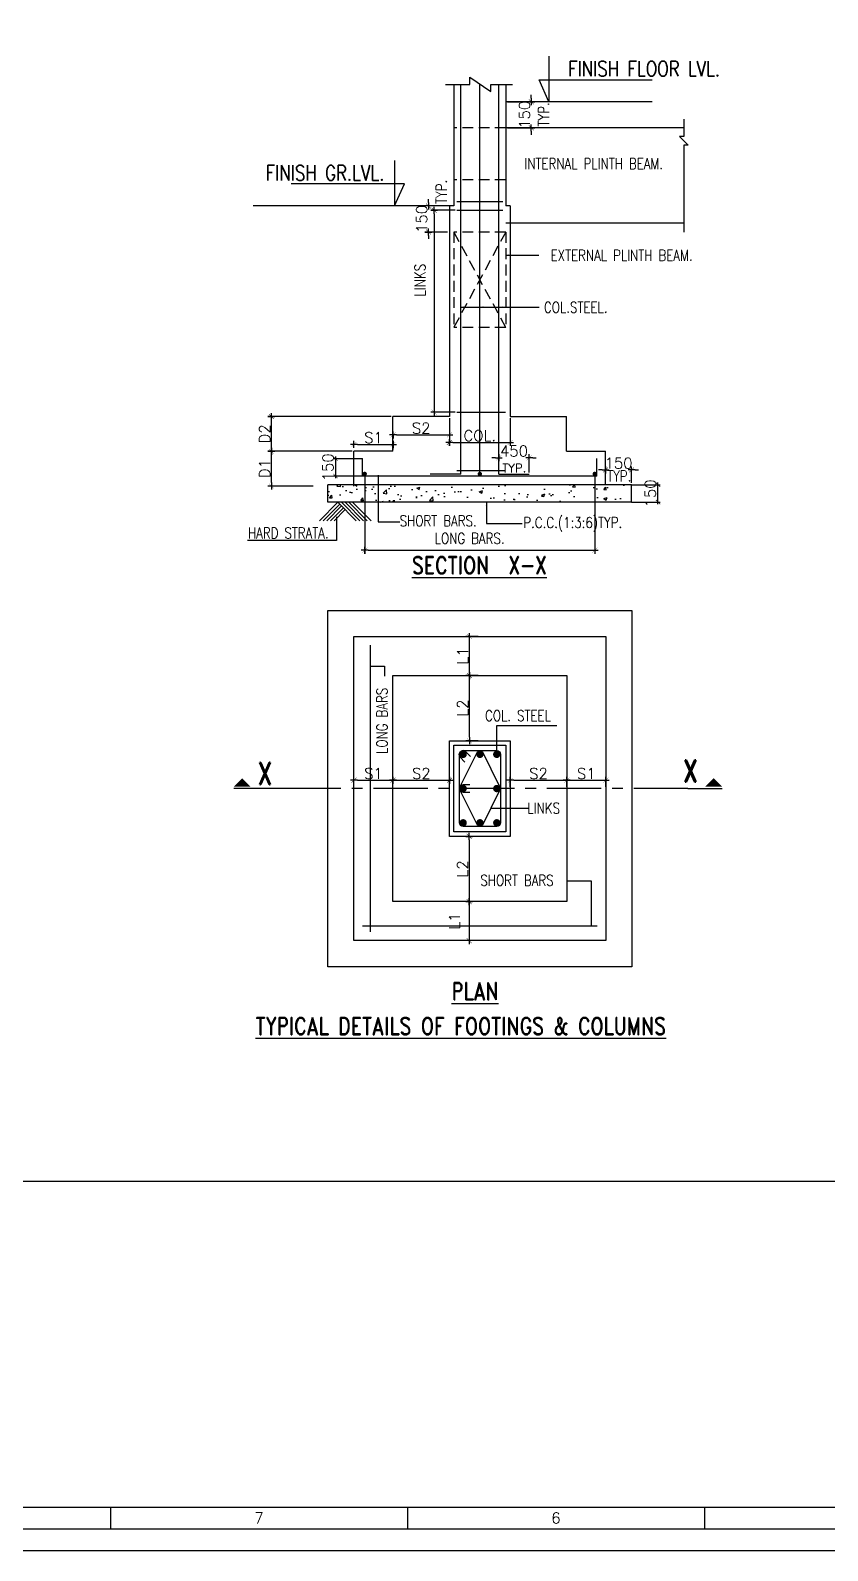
# Model space of a CAD drawing. Extents: x -135417 to 231627, y -456934 to -124458.
# Drawn here: x -26138 to -7760, y -269636 to -234611 of the extents above; entities that cross this region are included whole.
import ezdxf
from ezdxf.enums import TextEntityAlignment as Align

# ---------------------------------------------------------------- set-up
doc = ezdxf.new("R2010")
doc.units = 0
doc.header["$LTSCALE"] = 1000
doc.header["$MEASUREMENT"] = 0
doc.linetypes.add('CENTER', pattern=[2, 1.25, -0.25, 0.25, -0.25])
doc.linetypes.add('HIDDEN', pattern=[0.375, 0.25, -0.125])
doc.layers.get('0').update_dxf_attribs({"linetype": 'CONTINUOUS'})
doc.layers.get('DEFPOINTS').update_dxf_attribs({"linetype": 'CONTINUOUS'})
for name, color, linetype in [('CEN', 8, 'CENTER'), ('CENLI', 8, 'CONTINUOUS'), ('COL', 2, 'CONTINUOUS'), ('CONCRE', 253, 'CONTINUOUS'), ('DIM', 9, 'CONTINUOUS'), ('ECPL', 5, 'CONTINUOUS'), ('FOOT', 4, 'CONTINUOUS'), ('REBAR', 6, 'CONTINUOUS'), ('RING', 4, 'CONTINUOUS'), ('SECT', 6, 'CONTINUOUS'), ('STEEL', 6, 'CONTINUOUS'), ('TXT', 4, 'CONTINUOUS'), ('TXT1', 2, 'CONTINUOUS')]:
    doc.layers.add(name, color=color, linetype=linetype)
doc.styles.add('RO', font='romans.shx', dxfattribs={"width": 0.8, "height": 250})
doc.styles.add('ROMAND', font='romand.shx')
doc.styles.add('ROMANS', font='r.shx', dxfattribs={"height": 250})
doc.styles.add('STYLE1', font='romans.shx', dxfattribs={"height": 150})
doc.dimstyles.new('1', dxfattribs={"dimtxt": 150, "dimasz": 100, "dimexe": 50, "dimexo": 50, "dimgap": 50, "dimtad": 1, "dimdec": 0, "dimzin": 1, "dimtxsty": 'STYLE1', "dimblk1": 'ARCHTICK', "dimblk2": 'ARCHTICK', "dimsah": 1, "dimcen": 0, "dimdle": 50, "dimclrd": 7, "dimclre": 7, "dimclrt": 7, "dimazin": 3, "dimtfac": 1, "dimtdec": 0, "dimtofl": 0, "dimtmove": 0, "dimatfit": 3, "dimtolj": 1, "dimtzin": 1})
doc.dimstyles.new('INT', dxfattribs={"dimtxt": 200, "dimasz": 80, "dimexe": 80, "dimexo": 40, "dimgap": 30, "dimtad": 1, "dimdec": 0, "dimzin": 0, "dimtxsty": 'ROMANS', "dimblk": 'DIMTICK', "dimblk1": 'DIMTICK', "dimblk2": 'DIMTICK', "dimsah": 1, "dimcen": -0.25, "dimclrd": 7, "dimclre": 7, "dimclrt": 4, "dimazin": 3, "dimtfac": 1, "dimtdec": 0, "dimtix": 1, "dimtofl": 0, "dimtmove": 0, "dimatfit": 3, "dimtolj": 1, "dimtzin": 0})
doc.dimstyles.new('INT25', dxfattribs={"dimscale": 0, "dimtxt": 150, "dimasz": 80, "dimexe": 100, "dimexo": 100, "dimgap": 100, "dimtad": 1, "dimdec": 0, "dimzin": 1, "dimtxsty": 'RO', "dimblk": 'DIMTICK', "dimcen": -100, "dimclrd": 5, "dimclre": 5, "dimclrt": 4, "dimazin": 3, "dimtfac": 1, "dimtdec": 0, "dimtix": 1, "dimtofl": 0, "dimtmove": 0, "dimatfit": 3, "dimtolj": 1, "dimtzin": 0})
doc.dimstyles.new('NEW', dxfattribs={"dimtxt": 250, "dimasz": 100, "dimexe": 50, "dimexo": 0.03, "dimgap": 50, "dimtad": 1, "dimdec": 0, "dimrnd": 1e-05, "dimzin": 0, "dimtxsty": 'ROMANS', "dimblk": 'ARCHTICK', "dimblk1": 'ARCHTICK', "dimblk2": 'ARCHTICK', "dimsah": 1, "dimcen": 0, "dimdle": 50, "dimclrd": 7, "dimclre": 7, "dimclrt": 4, "dimazin": 3, "dimtfac": 1, "dimtdec": 0, "dimtofl": 0, "dimtmove": 0, "dimatfit": 3, "dimtolj": 1, "dimtzin": 0})

# ---------------------------------------------------------------- blocks, each defined once
blk = doc.blocks.new('DIMTICK')
for p, q in [((-1, 0), (1, 0)), ((0, 1), (0, -1))]:
    blk.add_line(p, q)
at = {"color": 2, "const_width": 0.1}
blk.add_lwpolyline([(0.71, 0.71), (-0.71, -0.71)], dxfattribs=at)
blk = doc.blocks.new('*D344')
at = {"color": 7, "linetype": 'BYBLOCK'}
for p, q in [((-16456, -253180), (-16745, -253180)), ((-16665, -253260), (-16665, -254603)), ((-16456, -254683), (-16745, -254683))]:
    blk.add_line(p, q, dxfattribs=at)
at = {"layer": 'DEFPOINTS', "color": 0, "linetype": 'BYBLOCK'}
for p in [(-16416, -253180), (-16665, -254683), (-16416, -254683)]:
    blk.add_point(p, dxfattribs=at)
at = {"color": 7, "linetype": 'BYBLOCK', "xscale": 80, "yscale": 80, "zscale": 80}
for p, rotation in [((-16665, -253180), 90), ((-16665, -254683), 270)]:
    blk.add_blockref('DIMTICK', p, dxfattribs=dict(at, rotation=rotation))
at = {"color": 4, "linetype": 'BYBLOCK', "insert": (-16820, -253931), "char_height": 250, "attachment_point": 5, "rotation": 90, "style": 'ROMANS'}
blk.add_mtext('\\A1;L2', dxfattribs=at)
blk = doc.blocks.new('_ARCHTICK')
at = {"color": 0, "linetype": 'BYBLOCK', "const_width": 0.15}
blk.add_lwpolyline([(-0.5, -0.5), (0.5, 0.5)], dxfattribs=at)
blk = doc.blocks.new('*D473')
at = {"color": 5, "linetype": 'BYBLOCK'}
for p, q in [((9743, -220351), (9743, -220853)), ((11424, -220351), (11424, -220853)), ((9823, -220753), (11344, -220753)), ((-6215, -255019), (-6215, -257061)), ((-496, -255019), (-496, -257061)), ((-6135, -256961), (-576, -256961))]:
    blk.add_line(p, q, dxfattribs=at)
at = {"color": 7, "linetype": 'BYBLOCK'}
for p, q in [((-19104, -244428), (-19104, -244928)), ((-18479, -244478), (-19154, -244478)), ((-18479, -244878), (-19154, -244878))]:
    blk.add_line(p, q, dxfattribs=at)
at = {"layer": 'DEFPOINTS', "color": 0, "linetype": 'BYBLOCK'}
for p in [(9743, -220251), (11424, -220251), (11424, -220753), (-18479, -244478), (-19104, -244878), (-18479, -244878), (-6215, -254919), (-496, -254919), (-496, -256961)]:
    blk.add_point(p, dxfattribs=at)
at = {"color": 5, "linetype": 'BYBLOCK', "xscale": 80, "yscale": 80, "zscale": 80, "rotation": 180}
for p in [(9743, -220753), (-6215, -256961)]:
    blk.add_blockref('DIMTICK', p, dxfattribs=at)
at = {"color": 5, "linetype": 'BYBLOCK', "xscale": 80, "yscale": 80, "zscale": 80}
for p in [(11424, -220753), (-496, -256961)]:
    blk.add_blockref('DIMTICK', p, dxfattribs=at)
at = {"color": 7, "linetype": 'BYBLOCK', "xscale": 100, "yscale": 100, "zscale": 100}
for p, rotation in [((-19104, -244478), 90), ((-19104, -244878), 270)]:
    blk.add_blockref('_ARCHTICK', p, dxfattribs=dict(at, rotation=rotation))
at = {"color": 4, "linetype": 'BYBLOCK', "insert": (10583, -220528), "char_height": 250, "attachment_point": 5, "style": 'RO'}
blk.add_mtext('\\A1;420', dxfattribs=at)
at = {"color": 4, "linetype": 'BYBLOCK', "insert": (-19279, -244678), "char_height": 250, "attachment_point": 5, "rotation": 90, "style": 'ROMANS'}
blk.add_mtext('\\A1;150', dxfattribs=at)
blk = doc.blocks.new('*D365')
at = {"color": 7, "linetype": 'BYBLOCK'}
for p, q in [((-15814, -254683), (-16103, -254683)), ((-16023, -254763), (-16023, -255503)), ((-15814, -255583), (-16103, -255583))]:
    blk.add_line(p, q, dxfattribs=at)
at = {"layer": 'DEFPOINTS', "color": 0, "linetype": 'BYBLOCK'}
for p in [(-15774, -254683), (-16023, -255583), (-15774, -255583)]:
    blk.add_point(p, dxfattribs=at)
at = {"color": 7, "linetype": 'BYBLOCK', "xscale": 80, "yscale": 80, "zscale": 80}
for p, rotation in [((-16023, -254683), 90), ((-16023, -255583), 270)]:
    blk.add_blockref('DIMTICK', p, dxfattribs=dict(at, rotation=rotation))
at = {"color": 4, "linetype": 'BYBLOCK', "insert": (-16363, -255133), "char_height": 250, "attachment_point": 5, "rotation": 90, "style": 'ROMANS'}
blk.add_mtext('\\A1;L1', dxfattribs=at)
blk = doc.blocks.new('*D474')
at = {"color": 5, "linetype": 'BYBLOCK'}
for p, q in [((18546, -220351), (18546, -220853)), ((20227, -220351), (20227, -220853)), ((18626, -220753), (20147, -220753)), ((-257, -253658), (799, -253658)), ((699, -253738), (699, -254978)), ((343, -255058), (799, -255058))]:
    blk.add_line(p, q, dxfattribs=at)
at = {"color": 7, "linetype": 'BYBLOCK'}
for p, q in [((-12279, -245078), (-11621, -245078)), ((-11671, -245528), (-11671, -245028)), ((-12279, -245478), (-11621, -245478))]:
    blk.add_line(p, q, dxfattribs=at)
at = {"layer": 'DEFPOINTS', "color": 0, "linetype": 'BYBLOCK'}
for p in [(18546, -220251), (20227, -220251), (20227, -220753), (-12279, -245078), (-11671, -245078), (-12279, -245478), (-357, -253658), (243, -255058), (699, -255058)]:
    blk.add_point(p, dxfattribs=at)
at = {"color": 5, "linetype": 'BYBLOCK', "xscale": 80, "yscale": 80, "zscale": 80}
for p, rotation in [((18546, -220753), 180), ((699, -253658), 90), ((699, -255058), 270)]:
    blk.add_blockref('DIMTICK', p, dxfattribs=dict(at, rotation=rotation))
blk.add_blockref('DIMTICK', (20227, -220753), dxfattribs=at)
at = {"color": 7, "linetype": 'BYBLOCK', "xscale": 100, "yscale": 100, "zscale": 100}
for p, rotation in [((-11671, -245078), 90), ((-11671, -245478), 270)]:
    blk.add_blockref('_ARCHTICK', p, dxfattribs=dict(at, rotation=rotation))
at = {"color": 4, "linetype": 'BYBLOCK', "insert": (19386, -220528), "char_height": 250, "attachment_point": 5, "style": 'RO'}
blk.add_mtext('\\A1;420', dxfattribs=at)
at = {"color": 4, "linetype": 'BYBLOCK', "char_height": 250, "attachment_point": 5, "rotation": 90}
for s, insert, style in [('\\A1;150', (-11846, -245278), 'ROMANS'), ('\\A1;D', (474, -254358), 'RO')]:
    blk.add_mtext(s, dxfattribs=dict(at, insert=insert, style=style))
blk = doc.blocks.new('*D374')
at = {"color": 7, "linetype": 'BYBLOCK'}
for p, q in [((-16349, -238756), (-16910, -238756)), ((-16830, -238836), (-16830, -243328)), ((-16349, -243408), (-16910, -243408))]:
    blk.add_line(p, q, dxfattribs=at)
at = {"layer": 'DEFPOINTS', "color": 0, "linetype": 'BYBLOCK'}
for p in [(-16309, -238756), (-16830, -243408), (-16309, -243408)]:
    blk.add_point(p, dxfattribs=at)
at = {"color": 7, "linetype": 'BYBLOCK', "xscale": 80, "yscale": 80, "zscale": 80}
for p, rotation in [((-16830, -238756), 90), ((-16830, -243408), 270)]:
    blk.add_blockref('DIMTICK', p, dxfattribs=dict(at, rotation=rotation))
at = {"color": 4, "linetype": 'BYBLOCK', "insert": (-16985, -241082), "char_height": 250, "attachment_point": 5, "rotation": 90, "style": 'ROMANS'}
blk.add_mtext('\\A1;\\Fromans.shx; ', dxfattribs=at)
blk = doc.blocks.new('*D399')
at = {"color": 7, "linetype": 'BYBLOCK'}
for p, q in [((-16456, -249475), (-16739, -249475)), ((-16659, -250897), (-16659, -249555)), ((-16456, -250977), (-16739, -250977))]:
    blk.add_line(p, q, dxfattribs=at)
at = {"layer": 'DEFPOINTS', "color": 0, "linetype": 'BYBLOCK'}
for p in [(-16659, -249475), (-16416, -249475), (-16416, -250977)]:
    blk.add_point(p, dxfattribs=at)
at = {"color": 7, "linetype": 'BYBLOCK', "xscale": 80, "yscale": 80, "zscale": 80}
for p, rotation in [((-16659, -249475), 90), ((-16659, -250977), 270)]:
    blk.add_blockref('DIMTICK', p, dxfattribs=dict(at, rotation=rotation))
at = {"color": 4, "linetype": 'BYBLOCK', "insert": (-16814, -250226), "char_height": 250, "attachment_point": 5, "rotation": 90, "style": 'ROMANS'}
blk.add_mtext('\\A1;L2', dxfattribs=at)
blk = doc.blocks.new('*D400')
at = {"color": 7, "linetype": 'BYBLOCK'}
for p, q in [((-18421, -251926), (-18421, -251966)), ((-18341, -251886), (-17196, -251886)), ((-17116, -251926), (-17116, -251966))]:
    blk.add_line(p, q, dxfattribs=at)
at = {"layer": 'DEFPOINTS', "color": 0, "linetype": 'BYBLOCK'}
for p in [(-18421, -251886), (-17116, -251886), (-17116, -251886)]:
    blk.add_point(p, dxfattribs=at)
at = {"color": 7, "linetype": 'BYBLOCK', "xscale": 80, "yscale": 80, "zscale": 80, "rotation": 180}
blk.add_blockref('DIMTICK', (-18421, -251886), dxfattribs=at)
at = {"color": 7, "linetype": 'BYBLOCK', "xscale": 80, "yscale": 80, "zscale": 80}
blk.add_blockref('DIMTICK', (-17116, -251886), dxfattribs=at)
at = {"color": 4, "linetype": 'BYBLOCK', "insert": (-17768, -251731), "char_height": 250, "attachment_point": 5, "style": 'ROMANS'}
blk.add_mtext('\\A1;S2', dxfattribs=at)
blk = doc.blocks.new('*D401')
at = {"color": 7, "linetype": 'BYBLOCK'}
for p, q in [((-15716, -252039), (-15716, -251808)), ((-14416, -252039), (-14416, -251808)), ((-15636, -251888), (-14496, -251888))]:
    blk.add_line(p, q, dxfattribs=at)
at = {"layer": 'DEFPOINTS', "color": 0, "linetype": 'BYBLOCK'}
for p in [(-15716, -252079), (-14416, -251888), (-14416, -252079)]:
    blk.add_point(p, dxfattribs=at)
at = {"color": 7, "linetype": 'BYBLOCK', "xscale": 80, "yscale": 80, "zscale": 80, "rotation": 180}
blk.add_blockref('DIMTICK', (-15716, -251888), dxfattribs=at)
at = {"color": 7, "linetype": 'BYBLOCK', "xscale": 80, "yscale": 80, "zscale": 80}
blk.add_blockref('DIMTICK', (-14416, -251888), dxfattribs=at)
at = {"color": 4, "linetype": 'BYBLOCK', "insert": (-15066, -251733), "char_height": 250, "attachment_point": 5, "style": 'ROMANS'}
blk.add_mtext('\\A1;S2', dxfattribs=at)
blk = doc.blocks.new('*D402')
at = {"color": 7, "linetype": 'BYBLOCK'}
for p, q in [((-14416, -252039), (-14416, -251808)), ((-13516, -252039), (-13516, -251808)), ((-14336, -251888), (-13596, -251888))]:
    blk.add_line(p, q, dxfattribs=at)
at = {"layer": 'DEFPOINTS', "color": 0, "linetype": 'BYBLOCK'}
for p in [(-14416, -252079), (-13516, -251888), (-13516, -252079)]:
    blk.add_point(p, dxfattribs=at)
at = {"color": 7, "linetype": 'BYBLOCK', "xscale": 80, "yscale": 80, "zscale": 80, "rotation": 180}
blk.add_blockref('DIMTICK', (-14416, -251888), dxfattribs=at)
at = {"color": 7, "linetype": 'BYBLOCK', "xscale": 80, "yscale": 80, "zscale": 80}
blk.add_blockref('DIMTICK', (-13516, -251888), dxfattribs=at)
at = {"color": 4, "linetype": 'BYBLOCK', "insert": (-13966, -251733), "char_height": 250, "attachment_point": 5, "style": 'ROMANS'}
blk.add_mtext('\\A1;S1', dxfattribs=at)
blk = doc.blocks.new('*D403')
at = {"color": 7, "linetype": 'BYBLOCK'}
for p, q in [((-19321, -252039), (-19321, -251806)), ((-18421, -252039), (-18421, -251806)), ((-19241, -251886), (-18501, -251886))]:
    blk.add_line(p, q, dxfattribs=at)
at = {"layer": 'DEFPOINTS', "color": 0, "linetype": 'BYBLOCK'}
for p in [(-19321, -252079), (-18421, -251886), (-18421, -252079)]:
    blk.add_point(p, dxfattribs=at)
at = {"color": 7, "linetype": 'BYBLOCK', "xscale": 80, "yscale": 80, "zscale": 80, "rotation": 180}
blk.add_blockref('DIMTICK', (-19321, -251886), dxfattribs=at)
at = {"color": 7, "linetype": 'BYBLOCK', "xscale": 80, "yscale": 80, "zscale": 80}
blk.add_blockref('DIMTICK', (-18421, -251886), dxfattribs=at)
at = {"color": 4, "linetype": 'BYBLOCK', "insert": (-18871, -251731), "char_height": 250, "attachment_point": 5, "style": 'ROMANS'}
blk.add_mtext('\\A1;S1', dxfattribs=at)
blk = doc.blocks.new('*D404')
at = {"color": 7, "linetype": 'BYBLOCK'}
for p, q in [((-16458, -248575), (-16739, -248575)), ((-16659, -249395), (-16659, -248655)), ((-16456, -249475), (-16739, -249475))]:
    blk.add_line(p, q, dxfattribs=at)
at = {"layer": 'DEFPOINTS', "color": 0, "linetype": 'BYBLOCK'}
for p in [(-16659, -248575), (-16418, -248575), (-16416, -249475)]:
    blk.add_point(p, dxfattribs=at)
at = {"color": 7, "linetype": 'BYBLOCK', "xscale": 80, "yscale": 80, "zscale": 80}
for p, rotation in [((-16659, -248575), 90), ((-16659, -249475), 270)]:
    blk.add_blockref('DIMTICK', p, dxfattribs=dict(at, rotation=rotation))
at = {"color": 4, "linetype": 'BYBLOCK', "insert": (-16814, -249025), "char_height": 250, "attachment_point": 5, "rotation": 90, "style": 'ROMANS'}
blk.add_mtext('\\A1;L1', dxfattribs=at)
blk = doc.blocks.new('*D417')
at = {"color": 7, "linetype": 'BYBLOCK'}
for p, q in [((-18431, -244894), (-18431, -246667)), ((-13129, -244894), (-13129, -246667)), ((-18351, -246587), (-13209, -246587))]:
    blk.add_line(p, q, dxfattribs=at)
at = {"layer": 'DEFPOINTS', "color": 0, "linetype": 'BYBLOCK'}
for p in [(-18431, -244854), (-13129, -244854), (-13129, -246587)]:
    blk.add_point(p, dxfattribs=at)
at = {"color": 7, "linetype": 'BYBLOCK', "xscale": 80, "yscale": 80, "zscale": 80, "rotation": 180}
blk.add_blockref('DIMTICK', (-18431, -246587), dxfattribs=at)
at = {"color": 7, "linetype": 'BYBLOCK', "xscale": 80, "yscale": 80, "zscale": 80}
blk.add_blockref('DIMTICK', (-13129, -246587), dxfattribs=at)
at = {"color": 4, "linetype": 'BYBLOCK', "insert": (-15780, -246432), "char_height": 250, "attachment_point": 5, "style": 'ROMANS'}
blk.add_mtext('\\A1;\\Fromans.shx; ', dxfattribs=at)
blk = doc.blocks.new('*D418')
at = {"color": 7, "linetype": 'BYBLOCK'}
for p, q in [((-16479, -243548), (-16479, -244185)), ((-15079, -243548), (-15079, -244185)), ((-16399, -244105), (-15159, -244105))]:
    blk.add_line(p, q, dxfattribs=at)
at = {"layer": 'DEFPOINTS', "color": 0, "linetype": 'BYBLOCK'}
for p in [(-16479, -243508), (-15079, -243508), (-15079, -244105)]:
    blk.add_point(p, dxfattribs=at)
at = {"color": 7, "linetype": 'BYBLOCK', "xscale": 80, "yscale": 80, "zscale": 80, "rotation": 180}
blk.add_blockref('DIMTICK', (-16479, -244105), dxfattribs=at)
at = {"color": 7, "linetype": 'BYBLOCK', "xscale": 80, "yscale": 80, "zscale": 80}
blk.add_blockref('DIMTICK', (-15079, -244105), dxfattribs=at)
at = {"color": 4, "linetype": 'BYBLOCK', "insert": (-15779, -243950), "char_height": 250, "attachment_point": 5, "style": 'ROMANS'}
blk.add_mtext('\\A1;\\Fromans.shx;COL.', dxfattribs=at)
blk = doc.blocks.new('*D419')
at = {"color": 7, "linetype": 'BYBLOCK'}
for p, q in [((-16479, -243588), (-16479, -244011)), ((-17779, -243948), (-17779, -244011)), ((-17699, -243931), (-16559, -243931))]:
    blk.add_line(p, q, dxfattribs=at)
at = {"layer": 'DEFPOINTS', "color": 0, "linetype": 'BYBLOCK'}
for p in [(-16479, -243548), (-17779, -243908), (-16479, -243931)]:
    blk.add_point(p, dxfattribs=at)
at = {"color": 7, "linetype": 'BYBLOCK', "xscale": 80, "yscale": 80, "zscale": 80, "rotation": 180}
blk.add_blockref('DIMTICK', (-17779, -243931), dxfattribs=at)
at = {"color": 7, "linetype": 'BYBLOCK', "xscale": 80, "yscale": 80, "zscale": 80}
blk.add_blockref('DIMTICK', (-16479, -243931), dxfattribs=at)
at = {"color": 4, "linetype": 'BYBLOCK', "insert": (-17129, -243776), "char_height": 250, "attachment_point": 5, "style": 'ROMANS'}
blk.add_mtext('\\A1;S2', dxfattribs=at)
blk = doc.blocks.new('*D420')
at = {"color": 7, "linetype": 'BYBLOCK'}
for p, q in [((-17819, -243508), (-20663, -243508)), ((-20583, -244228), (-20583, -243588)), ((-18719, -244308), (-20663, -244308))]:
    blk.add_line(p, q, dxfattribs=at)
at = {"layer": 'DEFPOINTS', "color": 0, "linetype": 'BYBLOCK'}
for p in [(-20583, -243508), (-17779, -243508), (-18679, -244308)]:
    blk.add_point(p, dxfattribs=at)
at = {"color": 7, "linetype": 'BYBLOCK', "xscale": 80, "yscale": 80, "zscale": 80}
for p, rotation in [((-20583, -243508), 90), ((-20583, -244308), 270)]:
    blk.add_blockref('DIMTICK', p, dxfattribs=dict(at, rotation=rotation))
at = {"color": 4, "linetype": 'BYBLOCK', "insert": (-20738, -243908), "char_height": 250, "attachment_point": 5, "rotation": 90, "style": 'ROMANS'}
blk.add_mtext('\\A1;D2', dxfattribs=at)
blk = doc.blocks.new('*D421')
at = {"color": 7, "linetype": 'BYBLOCK'}
for p, q in [((-12959, -244736), (-13039, -244736)), ((-12879, -245038), (-12879, -244656)), ((-12279, -245038), (-12279, -244656)), ((-12199, -244736), (-12119, -244736))]:
    blk.add_line(p, q, dxfattribs=at)
at = {"layer": 'DEFPOINTS', "color": 0, "linetype": 'BYBLOCK'}
for p in [(-12879, -244736), (-12879, -245078), (-12279, -245078)]:
    blk.add_point(p, dxfattribs=at)
at = {"color": 7, "linetype": 'BYBLOCK', "xscale": 80, "yscale": 80, "zscale": 80}
blk.add_blockref('DIMTICK', (-12879, -244736), dxfattribs=at)
at = {"color": 7, "linetype": 'BYBLOCK', "xscale": 80, "yscale": 80, "zscale": 80, "rotation": 180}
blk.add_blockref('DIMTICK', (-12279, -244736), dxfattribs=at)
at = {"color": 4, "linetype": 'BYBLOCK', "insert": (-12579, -244581), "char_height": 250, "attachment_point": 5, "style": 'ROMANS'}
blk.add_mtext('\\A1;150', dxfattribs=at)
blk = doc.blocks.new('*D422')
at = {"color": 7, "linetype": 'BYBLOCK'}
for p, q in [((-15420, -244458), (-15500, -244458)), ((-15340, -244789), (-15340, -244378)), ((-14639, -244794), (-14639, -244378)), ((-14559, -244458), (-14479, -244458))]:
    blk.add_line(p, q, dxfattribs=at)
at = {"layer": 'DEFPOINTS', "color": 0, "linetype": 'BYBLOCK'}
for p in [(-14639, -244458), (-15340, -244829), (-14639, -244834)]:
    blk.add_point(p, dxfattribs=at)
at = {"color": 7, "linetype": 'BYBLOCK', "xscale": 80, "yscale": 80, "zscale": 80}
blk.add_blockref('DIMTICK', (-15340, -244458), dxfattribs=at)
at = {"color": 7, "linetype": 'BYBLOCK', "xscale": 80, "yscale": 80, "zscale": 80, "rotation": 180}
blk.add_blockref('DIMTICK', (-14639, -244458), dxfattribs=at)
at = {"color": 4, "linetype": 'BYBLOCK', "insert": (-14990, -244303), "char_height": 250, "attachment_point": 5, "style": 'ROMANS'}
blk.add_mtext('\\A1;450', dxfattribs=at)
blk = doc.blocks.new('*D423')
at = {"color": 7, "linetype": 'BYBLOCK'}
for p, q in [((-18719, -244308), (-20663, -244308)), ((-20583, -245028), (-20583, -244388)), ((-19619, -245108), (-20663, -245108))]:
    blk.add_line(p, q, dxfattribs=at)
at = {"layer": 'DEFPOINTS', "color": 0, "linetype": 'BYBLOCK'}
for p in [(-20583, -244308), (-18679, -244308), (-19579, -245108)]:
    blk.add_point(p, dxfattribs=at)
at = {"color": 7, "linetype": 'BYBLOCK', "xscale": 80, "yscale": 80, "zscale": 80}
for p, rotation in [((-20583, -244308), 90), ((-20583, -245108), 270)]:
    blk.add_blockref('DIMTICK', p, dxfattribs=dict(at, rotation=rotation))
at = {"color": 4, "linetype": 'BYBLOCK', "insert": (-20738, -244708), "char_height": 250, "attachment_point": 5, "rotation": 90, "style": 'ROMANS'}
blk.add_mtext('\\A1;D1', dxfattribs=at)
blk = doc.blocks.new('*D424')
at = {"color": 7, "linetype": 'BYBLOCK'}
for p, q in [((-18679, -244108), (-18679, -244068)), ((-17779, -244268), (-17779, -244068)), ((-18599, -244148), (-17859, -244148))]:
    blk.add_line(p, q, dxfattribs=at)
at = {"layer": 'DEFPOINTS', "color": 0, "linetype": 'BYBLOCK'}
for p in [(-18679, -244148), (-17779, -244148), (-17779, -244308)]:
    blk.add_point(p, dxfattribs=at)
at = {"color": 7, "linetype": 'BYBLOCK', "xscale": 80, "yscale": 80, "zscale": 80, "rotation": 180}
blk.add_blockref('DIMTICK', (-18679, -244148), dxfattribs=at)
at = {"color": 7, "linetype": 'BYBLOCK', "xscale": 80, "yscale": 80, "zscale": 80}
blk.add_blockref('DIMTICK', (-17779, -244148), dxfattribs=at)
at = {"color": 4, "linetype": 'BYBLOCK', "insert": (-18229, -243993), "char_height": 250, "attachment_point": 5, "style": 'ROMANS'}
blk.add_mtext('\\A1;S1', dxfattribs=at)
blk = doc.blocks.new('*D442')
at = {"color": 7, "linetype": 'BYBLOCK'}
for p, q in [((-16962, -238576), (-16962, -238496)), ((-16419, -238656), (-17042, -238656)), ((-16519, -239256), (-17042, -239256)), ((-16962, -239336), (-16962, -239416))]:
    blk.add_line(p, q, dxfattribs=at)
at = {"layer": 'DEFPOINTS', "color": 0, "linetype": 'BYBLOCK'}
for p in [(-16962, -238656), (-16379, -238656), (-16479, -239256)]:
    blk.add_point(p, dxfattribs=at)
at = {"color": 7, "linetype": 'BYBLOCK', "xscale": 80, "yscale": 80, "zscale": 80}
for p, rotation in [((-16962, -238656), 270), ((-16962, -239256), 90)]:
    blk.add_blockref('DIMTICK', p, dxfattribs=dict(at, rotation=rotation))
at = {"color": 4, "linetype": 'BYBLOCK', "insert": (-17117, -238956), "char_height": 250, "attachment_point": 5, "rotation": 90, "style": 'ROMANS'}
blk.add_mtext('\\A1;150', dxfattribs=at)
blk = doc.blocks.new('*D460')
at = {"color": 7, "linetype": 'BYBLOCK'}
for p, q in [((-15139, -236256), (-14511, -236256)), ((-14591, -236176), (-14591, -236096)), ((-15139, -236856), (-14511, -236856)), ((-14591, -236936), (-14591, -237016))]:
    blk.add_line(p, q, dxfattribs=at)
at = {"layer": 'DEFPOINTS', "color": 0, "linetype": 'BYBLOCK'}
for p in [(-15179, -236256), (-14591, -236256), (-15179, -236856)]:
    blk.add_point(p, dxfattribs=at)
at = {"color": 7, "linetype": 'BYBLOCK', "xscale": 80, "yscale": 80, "zscale": 80}
for p, rotation in [((-14591, -236256), 270), ((-14591, -236856), 90)]:
    blk.add_blockref('DIMTICK', p, dxfattribs=dict(at, rotation=rotation))
at = {"color": 4, "linetype": 'BYBLOCK', "insert": (-14746, -236556), "char_height": 250, "attachment_point": 5, "rotation": 90, "style": 'ROMANS'}
blk.add_mtext('\\A1;150', dxfattribs=at)

msp = doc.modelspace()

# ---------------------------------------------------------------- hatches: boundary and pattern name
at = {"layer": 'CONCRE'}
h = msp.add_hatch(dxfattribs=at)
h.set_pattern_fill('AR-CONC', color=256, scale=100, style=0)
h.set_pattern_definition([(50, (-273669.9, -101749.57), (717.2602, -62.7521), [75, -825]), (355, (-273669.9, -101749.6), (-138.7513, 752.1921), [60, -660]), (100.4514, (-273610.1, -101754.8), (578.5094, 689.4395), [63.7402, -701.1421]), (46.1842, (-273669.9, -101549.6), (1067.241, -165.519), [112.5, -1237.5]), (96.6356, (-273581, -101563.4), (934.6627, 974.118), [95.6103, -1051.713]), (351.1842, (-273669.9, -101549.6), (934.662, 974.1186), [90, -990]), (21, (-273569.9, -101599.57), (596.907, -402.6189), [75, -825]), (326, (-273569.9, -101599.6), (243.3153, 725.15), [60, -660]), (71.4514, (-273520.16, -101633.1), (840.2226, 322.5305), [63.7402, -701.1421]), (37.5, (-273669.9, -101749.57), (12.15986, 332.89385), [0, -652, 0, -670, 0, -662.5]), (7.5, (-273669.9, -101749.57), (263.06954, 394.4117), [0, -382, 0, -637, 0, -252.5]), (327.5, (-273892.9, -101749.57), (533.82244, -22.55487), [0, -250, 0, -780, 0, -1035]), (317.5, (-273992.9, -101749.57), (583.1862, 100.105), [0, -325, 0, -518, 0, -735])])
h.paths.add_polyline_path([(-19279.029, -245077.8408), (-19279.029, -245477.8408), (-12279.029, -245477.8408), (-12279.029, -245077.8408)])

# ---------------------------------------------------------------- linework, layer by layer
at = {"color": 1}
msp.add_line((23628.2266, -261130.9157), (-58518.231, -261130.9157), dxfattribs=at)
at = {"flags": 128}
msp.add_lwpolyline([(-59518.7969, -269635.7255), (24628.7924, -269635.7255), (24628.7924, -210202.1131), (-59518.7969, -210202.1131)], close=True, dxfattribs=at)
at = {"layer": 'CEN'}
msp.add_line((-10979.029, -252078.8901), (-20393.4604, -252078.8901), dxfattribs=at)
at = {"layer": 'CENLI'}
for p, q in [((-18303.4985, -249259.1099), (-17976.1812, -249259.1099)), ((-17976.1812, -249259.1099), (-17976.1812, -249486.3365)), ((-13201.4612, -254211.5253), (-13774.7134, -254211.5253)), ((-13201.4612, -255241.1869), (-13201.4612, -254211.5253))]:
    msp.add_line(p, q, dxfattribs=at)
at = {"layer": 'COL', "color": 4}
for points in [[(-16474.7134, -253180.3006), (-16474.7134, -250977.4795), (-15074.7134, -250977.4795), (-15074.7134, -253180.3006)], [(-16373.1648, -253078.6581), (-16373.1648, -251079.122), (-15175.2325, -251079.122), (-15175.2325, -253078.6581)]]:
    msp.add_lwpolyline(points, close=True, dxfattribs=at)
at = {"layer": 'DEFPOINTS', "color": 0, "linetype": 'BYBLOCK'}
for p in [(-15175.2325, -251079.122), (-15074.7134, -251008.6808), (-16373.1648, -253078.6581)]:
    msp.add_point(p, dxfattribs=at)
at = {"layer": 'DIM', "linetype": 'CONTINUOUS'}
msp.add_line((-16479.029, -238655.8408), (-21000.5649, -238655.8408), dxfattribs=at)
for points in [[(-14182.8781, -235205.2688), (-14182.8781, -236255.8408), (-14412.4819, -235747.035), (-11803.3512, -235747.035)], [(-17743.4769, -237605.2688), (-17743.4769, -238655.8408), (-17513.8732, -238147.035), (-20123.0039, -238147.035)]]:
    msp.add_lwpolyline(points, dxfattribs=at)
at = {"layer": 'DIM'}
msp.add_lwpolyline([(-16566.2994, -235855.8408), (-16008.3364, -235855.8408), (-16008.3364, -235689.4766), (-15521.5195, -236022.205), (-15521.5195, -235855.8408), (-15027.6117, -235855.8408)], dxfattribs=at)
at = {"layer": 'ECPL'}
for p, q in [((-24290.5404, -268635.1597), (-24290.5404, -269135.4426)), ((-17445.0022, -268635.1597), (-17445.0022, -269135.4426)), ((-10599.4641, -268635.1597), (-10599.4641, -269135.4426))]:
    msp.add_line(p, q, dxfattribs=at)
at = {"layer": 'ECPL', "color": 1}
for points in [[(-59018.514, -269135.4426), (24128.5095, -269135.4426), (24128.5095, -210702.396), (-59018.514, -210702.396)], [(-58518.231, -268635.1597), (23628.2266, -268635.1597), (23628.2266, -211202.6789), (-58518.231, -211202.6789)]]:
    msp.add_lwpolyline(points, close=True, dxfattribs=at)
at = {"layer": 'FOOT', "linetype": 'CONTINUOUS'}
for p, q in [((-16379.029, -235855.8408), (-16379.029, -238655.8408)), ((-15179.029, -235855.8408), (-15179.029, -238655.8408)), ((-11803.3512, -236255.8408), (-15179.029, -236255.8408)), ((-11078.1876, -236855.8408), (-15179.029, -236855.8408)), ((-16479.029, -238655.8408), (-16479.029, -243507.8408)), ((-16379.029, -238655.8408), (-16479.029, -238655.8408)), ((-15079.029, -238655.8408), (-15179.029, -238655.8408)), ((-15079.029, -238655.8408), (-15079.029, -243507.8408)), ((-11078.1876, -239055.8408), (-15179.029, -239055.8408)), ((-17779.029, -244307.8408), (-17779.029, -243507.8408)), ((-16479.029, -243507.8408), (-17779.029, -243507.8408)), ((-15079.029, -243507.8408), (-13779.029, -243507.8408)), ((-13779.029, -244307.8408), (-13779.029, -243507.8408)), ((-18679.029, -245107.8408), (-18679.029, -244307.8408)), ((-17779.029, -244307.8408), (-18679.029, -244307.8408)), ((-13779.029, -244307.8408), (-12879.029, -244307.8408)), ((-12879.029, -245077.8408), (-12879.029, -244307.8408)), ((-19279.029, -245477.8408), (-19279.029, -245077.8408)), ((-12279.029, -245077.8408), (-19279.029, -245077.8408)), ((-18679.029, -245107.8408), (-18679.029, -245077.8408)), ((-12279.029, -245477.8408), (-12279.029, -245077.8408)), ((-12279.029, -245477.8408), (-19279.029, -245477.8408))]:
    msp.add_line(p, q, dxfattribs=at)
at = {"layer": 'FOOT', "linetype": 'HIDDEN'}
msp.add_line((-15179.029, -241455.8408), (-16379.029, -241455.8408), dxfattribs=at)
at = {"layer": 'FOOT', "linetype": 'CONTINUOUS'}
for points in [[(-19279.029, -247975.2574), (-12274.7134, -247975.2574), (-12274.7134, -256182.5228), (-19279.029, -256182.5228)], [(-18679.029, -248575.2574), (-12874.7134, -248575.2574), (-12874.7134, -255582.5228), (-18679.029, -255582.5228)], [(-17779.029, -249475.2574), (-13774.7134, -249475.2574), (-13774.7134, -254682.5228), (-17779.029, -254682.5228)]]:
    msp.add_lwpolyline(points, close=True, dxfattribs=at)
at = {"layer": 'REBAR'}
for p, q in [((-16219.029, -244837.8408), (-16219.029, -235855.8408)), ((-15779.029, -244837.8408), (-15779.029, -235846.2031)), ((-15339.029, -244837.8408), (-15339.029, -235855.8408)), ((-16309.3664, -238555.8408), (-15246.2347, -238555.8408)), ((-16309.3664, -238755.8408), (-15246.2347, -238755.8408)), ((-16309.3664, -243407.8408), (-15186.2347, -243407.8408)), ((-18479.029, -244877.8408), (-18479.029, -244477.8408)), ((-16309.3664, -244752.106), (-15186.2347, -244752.106)), ((-13079.029, -244877.8408), (-13079.029, -244477.8408)), ((-13079.029, -244877.8408), (-18479.029, -244877.8408)), ((-16219.029, -244833.7148), (-16919.029, -244833.7148)), ((-15339.029, -244833.7148), (-14639.029, -244833.7148))]:
    msp.add_line(p, q, dxfattribs=at)
at = {"layer": 'REBAR', "color": 1, "const_width": 50}
for points in [[(-18455.886, -244829.4231, -1), (-18405.886, -244829.4231, -1)], [(-15801.9666, -244829.4231, -1), (-15751.9666, -244829.4231, -1)], [(-13154.0961, -244829.4231, -1), (-13104.0961, -244829.4231, -1)]]:
    msp.add_lwpolyline(points, format="xyb", close=True, dxfattribs=at)
at = {"layer": 'RING', "linetype": 'CONTINUOUS'}
for p, q in [((-11078.1876, -236655.8408), (-11078.1876, -237055.8408)), ((-11078.1876, -237055.8408), (-11178.1876, -237055.8408)), ((-10978.1876, -237255.8408), (-11178.1876, -237055.8408)), ((-11078.1876, -237255.8408), (-11078.1876, -239255.8408)), ((-10978.1876, -237255.8408), (-11078.1876, -237255.8408)), ((-19473.934, -245906.9114), (-19049.6699, -245482.6473)), ((-18625.4058, -245906.9114), (-19049.6699, -245482.6473)), ((-18540.553, -245906.9114), (-18964.8171, -245482.6473)), ((-18455.7002, -245906.9114), (-18879.9643, -245482.6473)), ((-18370.8474, -245906.9114), (-18795.1115, -245482.6473)), ((-18285.9946, -245906.9114), (-18710.2586, -245482.6473)), ((-19389.0811, -245906.9114), (-19007.2435, -245525.0737)), ((-19304.2283, -245906.9114), (-18964.8171, -245567.5001)), ((-19219.3755, -245906.9114), (-18922.3907, -245609.9265)), ((-19134.5227, -245906.9114), (-18879.9643, -245652.353))]:
    msp.add_line(p, q, dxfattribs=at)
at = {"layer": 'RING', "linetype": 'HIDDEN'}
for p, q in [((-15179.029, -236855.8408), (-16379.029, -236855.8408)), ((-15179.029, -238055.8408), (-16379.029, -238055.8408)), ((-16379.029, -239255.8408), (-16379.029, -241455.8408)), ((-16379.029, -239255.8408), (-15179.029, -241455.8408)), ((-15179.029, -239255.8408), (-16379.029, -241455.8408)), ((-15179.029, -239255.8408), (-16379.029, -239255.8408)), ((-15179.029, -239255.8408), (-15179.029, -241455.8408))]:
    msp.add_line(p, q, dxfattribs=at)
at = {"layer": 'SECT'}
for p, q in [((-20178.7134, -252078.8901), (-21449.1141, -252078.8901)), ((-10979.029, -252078.8901), (-10194.1283, -252078.8901))]:
    msp.add_line(p, q, dxfattribs=at)
for points in [[(-21061.7714, -252034.5422), (-21449.1141, -252034.5422), (-21254.8881, -251841.4255)], [(-10581.471, -252034.5422), (-10194.1283, -252034.5422), (-10388.3542, -251841.4255)]]:
    msp.add_solid(points, dxfattribs=at)
at = {"layer": 'STEEL'}
for p, q in [((-18303.4985, -248775.2574), (-18303.4985, -255382.5228)), ((-18479.029, -255241.1869), (-13074.7134, -255241.1869))]:
    msp.add_line(p, q, dxfattribs=at)
for points in [[(-16122.8176, -251467.2257), (-16230.3814, -251353.1441, -1), (-16108.0064, -251237.7608), (-16089.5107, -251243.8455)], [(-15992.5874, -251340.7688), (-16103.458, -251229.8982, 1), (-16222.3886, -251348.8288), (-16216.8501, -251367.4953)], [(-16004.0005, -251994.7934), (-16160.7952, -251994.7934, 1), (-16160.7952, -252162.9867), (-16004.0005, -252162.9867)]]:
    msp.add_lwpolyline(points, format="xyb", dxfattribs=at)
for points in [[(-16247.0199, -252868.4166), (-16247.0199, -251289.3635, -0.4142135624), (-16162.9233, -251205.2669), (-15385.4741, -251205.2669, -0.4142135624), (-15301.3774, -251289.3635), (-15301.3774, -252868.4166, -0.4142135624), (-15385.4741, -252952.5132), (-16162.9233, -252952.5132, -0.4142135624)], [(-15833.664, -252925.7538), (-16220.2605, -252138.3553, -0.4142135624), (-16220.2605, -252019.4248), (-15833.664, -251232.0263, -0.4142135624), (-15714.7334, -251232.0263), (-15328.1368, -252019.4248, -0.4142135623), (-15328.1368, -252138.3553), (-15714.7334, -252925.7538, -0.4142135625)]]:
    msp.add_lwpolyline(points, format="xyb", close=True, dxfattribs=at)
at = {"layer": 'STEEL', "const_width": 84.0966}
for points in [[(-16203.4819, -251291.0676, 1), (-16119.3852, -251291.0676, 1)], [(-15816.247, -251291.0676, 1), (-15732.1504, -251291.0676, 1)], [(-15344.9155, -251291.0676, -1), (-15429.0121, -251291.0676, -1)], [(-16161.2192, -252120.9384, 1), (-16161.2192, -252036.8418, 1)], [(-15387.1782, -252036.8418, 1), (-15387.1782, -252120.9384, 1)], [(-16203.4819, -252866.7125, -1), (-16119.3852, -252866.7125, -1)], [(-15732.1504, -252866.7125, 1), (-15816.247, -252866.7125, 1)], [(-15344.9155, -252866.7125, 1), (-15429.0121, -252866.7125, 1)]]:
    msp.add_lwpolyline(points, format="xyb", close=True, dxfattribs=at)

# ---------------------------------------------------------------- texts
at = {"layer": 'ECPL', "style": 'ROMANS'}
for s, p in [('7', (-20868.6051, -268885.3011)), ('6', (-14023.067, -268885.3011))]:
    msp.add_text(s, height=250.1415, dxfattribs=at).set_placement(p, align=Align.MIDDLE)
at = {"layer": 'TXT', "linetype": 'BYBLOCK', "style": 'ROMANS'}
msp.add_text('TYP.', height=200, dxfattribs=at).set_placement((-14980.565, -244693.6436), align=Align.MIDDLE)
at = {"layer": 'TXT1', "style": 'ROMAND', "width": 0.8}
for s, height, p in [('FINISH FLOOR LVL.', 350, (-11987.6681, -235493.5159)), ('FINISH GR.LVL.', 350, (-19343.1884, -237893.5159)), ('%%uPLAN', 400, (-15885.9464, -256747.6313)), ('%%uTYPICAL DETAILS OF FOOTINGS & COLUMNS', 400, (-16216.6509, -257550.6313))]:
    msp.add_text(s, height=height, dxfattribs=at).set_placement(p, align=Align.MIDDLE)
at = {"layer": 'TXT1', "color": 2, "style": 'ROMANS', "width": 0.8}
for s, p in [('TYP.', (-14307.6316, -236545.6213)), ('TYP.', (-16663.0947, -238331.1041)), ('LINKS', (-17158.575, -240366.6885))]:
    msp.add_text(s, height=250, rotation=90, dxfattribs=at).set_placement(p, align=Align.MIDDLE)
at = {"layer": 'TXT1', "color": 2, "width": 0.8}
for s, height, style, p in [('INTERNAL PLINTH BEAM.', 250, 'ROMANS', (-13151.2708, -237680.568)), ('EXTERNAL PLINTH BEAM.', 250, 'ROMANS', (-12508.9352, -239794.1019)), ('COL.STEEL.', 250, 'ROMANS', (-13566.078, -240991.3354)), ('TYP.', 250, 'ROMANS', (-12563.8415, -244879.4284)), ('X', 500, 'ROMAND', (-10921.1708, -251674.0283)), ('X', 500, 'ROMAND', (-20731.3695, -251731.5283))]:
    msp.add_text(s, height=height, dxfattribs=dict(at, style=style)).set_placement(p, align=Align.MIDDLE)
at = {"layer": 'TXT1', "color": 2, "style": 'ROMANS', "width": 0.8}
for s, p in [('SHORT BARS.', (-17625.0199, -246035.916)), ('P.C.C.(1:3:6)TYP.', (-14775.0961, -246075.0816)), ('HARD STRATA.', (-21121.3944, -246314.3614)), ('LONG BARS.', (-16818.216, -246438.0204)), ('COL. STEEL', (-15656.5783, -250524.967)), ('LINKS', (-14683.2606, -252655.792)), ('SHORT BARS', (-15765.0291, -254319.4485))]:
    msp.add_text(s, height=250, dxfattribs=at).set_placement(p)
at = {"layer": 'TXT1', "style": 'ROMAND', "width": 0.8}
msp.add_text('%%USECTION  X-X', height=400, dxfattribs=at).set_placement((-15786.4958, -247134.4247), align=Align.CENTER)
at = {"layer": 'TXT1', "color": 2, "style": 'ROMANS', "width": 0.8}
msp.add_text('LONG BARS', height=250, rotation=90, dxfattribs=at).set_placement((-17906.8999, -251281.7464))

# ---------------------------------------------------------------- dimensions: what is measured, and where the dimension line sits
for base, p1, p2, picture, middle in [((-19104.4135, -244877.8408), (-18479.029, -244477.8408), (-18479.029, -244877.8408), '*D473', (-19104.4135, -244677.8408)), ((-11671.0566, -245077.8408), (-12279.029, -245477.8408), (-12279.029, -245077.8408), '*D474', (-11671.0566, -245277.8408))]:
    dim = msp.add_linear_dim(base=base, p1=p1, p2=p2, angle=90, text='150', dimstyle='NEW')
    dim.commit()
    dim.dimension.update_dxf_attribs({"geometry": picture, "text_midpoint": middle, "dimtype": 160})
at = {"layer": 'CENLI'}
for base, p1, p2, text, picture, middle in [((-16479.029, -243931.3388), (-17779.029, -243907.8408), (-16479.029, -243547.8408), 'S2', '*D419', (-17129.029, -243776.3388)), ((-17779.029, -244147.8408), (-18679.029, -244147.8408), (-17779.029, -244307.8408), 'S1', '*D424', (-18229.029, -243992.8408)), ((-14639.029, -244457.7665), (-15339.9867, -244829.4231), (-14639.029, -244833.7148), '450', '*D422', (-14989.5079, -244302.7665))]:
    dim = msp.add_linear_dim(base=base, p1=p1, p2=p2, text=text, dimstyle='1', override={"dimtxt": 200, "dimasz": 80, "dimexe": 80, "dimexo": 40, "dimgap": 30, "dimzin": 0, "dimtxsty": 'ROMANS', "dimblk": 'DIMTICK', "dimblk1": 'DIMTICK', "dimblk2": 'DIMTICK', "dimcen": -0.25, "dimdle": 0, "dimclrt": 4, "dimtix": 1, "dimtzin": 0}, dxfattribs=at)
    dim.commit()
    dim.dimension.update_dxf_attribs({"geometry": picture, "text_midpoint": middle})
at = {"layer": 'DIM'}
for base, p1, p2, text, picture, middle in [((-496.0614, -256960.5908), (-6215.3182, -254919.3368), (-496.0614, -254919), ' ', '*D473', (-3355.6898, -256960.5908)), ((11423.8381, -220752.6241), (9743.117, -220250.6408), (11423.8381, -220250.6875), '420', '*D473', (10583.4775, -220527.6241)), ((20226.6343, -220752.6241), (18545.9132, -220250.6408), (20226.6343, -220250.6875), '420', '*D474', (19386.2737, -220527.6241))]:
    dim = msp.add_linear_dim(base=base, p1=p1, p2=p2, text=text, dimstyle='INT25', dxfattribs=at)
    dim.commit()
    dim.dimension.update_dxf_attribs({"geometry": picture, "text_midpoint": middle})
dim = msp.add_linear_dim(base=(698.7316, -255057.8932), p1=(-356.574, -253657.8932), p2=(243.426, -255057.8932), angle=90, text='D', dimstyle='INT25', dxfattribs=at)
dim.commit()
dim.dimension.update_dxf_attribs({"geometry": '*D474', "text_midpoint": (473.7316, -254357.8932)})
at = {"layer": 'DIM', "linetype": 'CONTINUOUS'}
for base, p1, p2, text, picture, middle in [((-16829.518, -243407.8408), (-16309.3664, -238755.8408), (-16309.3664, -243407.8408), '\\Fromans.shx; ', '*D374', (-16984.518, -241081.8408)), ((-20582.5458, -243507.8408), (-18679.029, -244307.8408), (-17779.029, -243507.8408), 'D2', '*D420', (-20737.5458, -243907.8408)), ((-20582.5458, -244307.8408), (-19579.029, -245107.8408), (-18679.029, -244307.8408), 'D1', '*D423', (-20737.5458, -244707.8408))]:
    dim = msp.add_linear_dim(base=base, p1=p1, p2=p2, angle=90, text=text, dimstyle='INT', dxfattribs=at)
    dim.commit()
    dim.dimension.update_dxf_attribs({"geometry": picture, "text_midpoint": middle})
for base, p1, p2, text, picture, middle in [((-15079.029, -244105.302), (-16479.029, -243507.8408), (-15079.029, -243507.8408), '\\Fromans.shx;COL.', '*D418', (-15779.029, -243950.302)), ((-12879.029, -244736.189), (-12279.029, -245077.8408), (-12879.029, -245077.8408), '150', '*D421', (-12579.029, -244581.189))]:
    dim = msp.add_linear_dim(base=base, p1=p1, p2=p2, text=text, dimstyle='INT', dxfattribs=at)
    dim.commit()
    dim.dimension.update_dxf_attribs({"geometry": picture, "text_midpoint": middle})
at = {"layer": 'RING', "linetype": 'CONTINUOUS'}
for base, p1, p2, picture, middle in [((-14591.4564, -236255.8408), (-15179.029, -236855.8408), (-15179.029, -236255.8408), '*D460', (-14746.4564, -236555.8408)), ((-16961.9422, -238655.8408), (-16479.029, -239255.8408), (-16379.029, -238655.8408), '*D442', (-17116.9422, -238955.8408))]:
    dim = msp.add_linear_dim(base=base, p1=p1, p2=p2, angle=90, text='150', dimstyle='INT', dxfattribs=at)
    dim.commit()
    dim.dimension.update_dxf_attribs({"geometry": picture, "text_midpoint": middle})
dim = msp.add_linear_dim(base=(-13129.0961, -246587.0962), p1=(-18430.886, -244854.4231), p2=(-13129.0961, -244854.4231), text='\\Fromans.shx; ', dimstyle='INT', dxfattribs=at)
dim.commit()
dim.dimension.update_dxf_attribs({"geometry": '*D417', "text_midpoint": (-15779.9911, -246432.0962)})
for base, p1, p2, text, picture, middle in [((-16017.9256, -248575.2574), (-15774.1987, -249475.2574), (-15776.8712, -248575.2574), 'L1', '*D404', (-16172.9256, -249025.2574)), ((-16017.9256, -249475.2574), (-15774.7134, -250977.4795), (-15774.1987, -249475.2574), 'L2', '*D399', (-16172.9256, -250226.3684)), ((-16023.4946, -254682.5228), (-15774.1987, -253180.3006), (-15774.1987, -254682.5228), 'L2', '*D344', (-16178.4946, -253931.4117))]:
    dim = msp.add_linear_dim(base=base, p1=p1, p2=p2, angle=90, text=text, dimstyle='INT', dxfattribs=at)
    dim.commit()
    dim.dimension.update_dxf_attribs({"geometry": picture, "text_midpoint": middle, "insert": (641.5575, 0)})
for base, p1, p2, text, picture, middle in [((-17779.029, -251885.6484), (-18679.029, -252078.8901), (-17779.029, -252078.8901), 'S1', '*D403', (-18229.029, -251730.6484)), ((-16474.7134, -251885.6484), (-17779.029, -251885.6484), (-16474.7134, -251885.6484), 'S2', '*D400', (-17126.8712, -251730.6484)), ((-13774.7134, -251887.8148), (-15074.7134, -252078.8901), (-13774.7134, -252078.8901), 'S2', '*D401', (-14424.7134, -251732.8148)), ((-12874.7134, -251887.8148), (-13774.7134, -252078.8901), (-12874.7134, -252078.8901), 'S1', '*D402', (-13324.7134, -251732.8148))]:
    dim = msp.add_linear_dim(base=base, p1=p1, p2=p2, text=text, dimstyle='INT', dxfattribs=at)
    dim.commit()
    dim.dimension.update_dxf_attribs({"geometry": picture, "text_midpoint": middle, "insert": (641.5575, 0)})
dim = msp.add_linear_dim(base=(-16023.4946, -255582.5228), p1=(-15774.1987, -254682.5228), p2=(-15774.1987, -255582.5228), angle=90, text='L1', dimstyle='INT', dxfattribs=at)
dim.commit()
dim.dimension.update_dxf_attribs({"geometry": '*D365', "text_midpoint": (-16363.0395, -255132.5228), "dimtype": 160})

# ---------------------------------------------------------------- leaders
at = {"layer": 'DIM', "color": 7, "linetype": 'CONTINUOUS'}
for points in [[(-15188.036, -239786.5032), (-14415.3014, -239786.5032)], [(-16219.029, -240983.7366), (-15779.029, -240983.7366)], [(-15779.029, -240983.7366), (-14680.5131, -240983.7366)], [(-15339.029, -240983.7366), (-14410.9871, -240983.7366)], [(-18118.4067, -244860.237), (-18118.4067, -245934.7873), (-17619.017, -245934.7873)], [(-15626.5887, -245477.8408), (-15626.5887, -245968.4197), (-14800.9506, -245968.4197)], [(-19078.5888, -245815.2995), (-19078.5888, -246366.2962), (-21136.5977, -246366.2962)]]:
    msp.add_leader(points, dimstyle='INT', dxfattribs=at)
at = {"layer": 'RING', "color": 7, "linetype": 'CONTINUOUS'}
for points in [[(-15386.9638, -251249.0193), (-15386.9638, -250628.1647), (-14004.5572, -250628.1647)], [(-15521.4351, -252532.0546), (-14662.391, -252532.0546)], [(-15301.3774, -252532.0546), (-14662.391, -252532.0546)]]:
    msp.add_leader(points, dimstyle='INT', dxfattribs=at)

doc.saveas('drawing.dxf')
